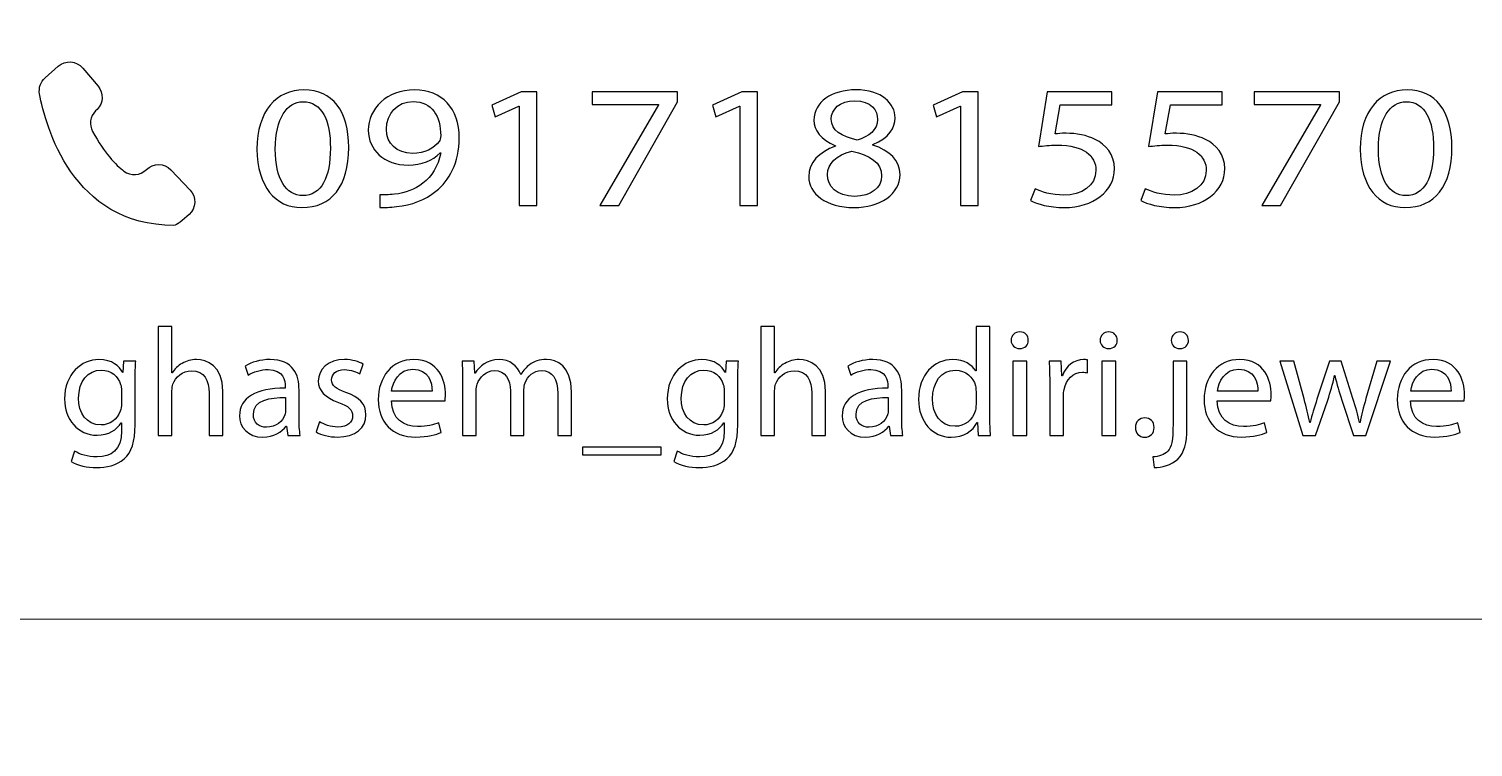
# Model space of a CAD drawing. Header units: millimetres. Extents: x -576 to 618, y 160 to 343.
# Drawn here: x 225.48 to 253.6, y 300.81 to 314.8 of the extents above; entities that cross this region are included whole.
import ezdxf

# ---------------------------------------------------------------- set-up
doc = ezdxf.new("R2010")
doc.units = ezdxf.units.MM
doc.header["$MEASUREMENT"] = 0
doc.layers.add('Layer 1', color=7, linetype='Continuous')

msp = doc.modelspace()

# ---------------------------------------------------------------- linework, layer by layer
at = {"layer": 'Layer 1', "color": 250, "lineweight": 18}
for points in [[(222.5217, 343.1001), (222.5217, 343.1001), (256.3517, 343.1001), (256.3517, 343.1001), (257.9957, 343.1001), (259.3367, 341.7591), (259.3367, 340.1151), (259.3367, 340.1151), (259.3367, 306.2851), (259.3367, 306.2851), (259.3367, 304.6411), (257.9957, 303.3001), (256.3517, 303.3001), (256.3517, 303.3001), (222.5217, 303.3001), (222.5217, 303.3001), (220.8777, 303.3001), (219.5367, 304.6411), (219.5367, 306.2851), (219.5367, 306.2851), (219.5367, 340.1151), (219.5367, 340.1151), (219.5367, 341.7591), (220.8777, 343.1001), (222.5217, 343.1001)], [(222.5217, 303.3001), (222.5217, 303.3001), (256.3517, 303.3001), (256.3517, 303.3001), (257.9957, 303.3001), (259.3367, 301.9591), (259.3367, 300.3151), (259.3367, 300.3151), (259.3367, 266.4851), (259.3367, 266.4851), (259.3367, 264.8411), (257.9957, 263.5001), (256.3517, 263.5001), (256.3517, 263.5001), (222.5217, 263.5001), (222.5217, 263.5001), (220.8777, 263.5001), (219.5367, 264.8411), (219.5367, 266.4851), (219.5367, 266.4851), (219.5367, 300.3151), (219.5367, 300.3151), (219.5367, 301.9591), (220.8777, 303.3001), (222.5217, 303.3001)]]:
    msp.add_open_spline(points, degree=3, knots=[0, 0, 0, 0, 0.125, 0.125, 0.125, 0.25, 0.25, 0.25, 0.375, 0.375, 0.375, 0.5, 0.5, 0.5, 0.625, 0.625, 0.625, 0.75, 0.75, 0.75, 0.875, 0.875, 0.875, 1, 1, 1, 1], dxfattribs=at)
at = {"layer": 'Layer 1', "color": 230}
for points, knots in [([(226.7781, 313.2016), (226.7781, 313.2016), (226.8074, 313.2304), (226.8074, 313.2304), (226.9313, 313.3527), (226.9407, 313.5498), (226.828, 313.6828), (226.828, 313.6828), (226.5285, 314.0381), (226.5285, 314.0381), (226.4077, 314.1811), (226.1934, 314.1967), (226.0533, 314.0734), (226.0533, 314.0734), (225.7956, 313.8463), (225.7956, 313.8463), (225.707, 313.7683), (225.6667, 313.65), (225.6886, 313.5337), (225.805, 312.909), (226.326, 310.972), (228.3057, 310.972), (228.3503, 310.972), (228.4779, 311.0753), (228.5984, 311.1824), (228.7394, 311.3084), (228.7488, 311.5253), (228.6187, 311.6619), (228.6187, 311.6619), (228.2455, 312.0541), (228.2455, 312.0541), (228.1166, 312.1898), (227.901, 312.1927), (227.7684, 312.06), (227.6502, 311.9417), (227.4639, 311.9284), (227.331, 312.0295), (227.1709, 312.1511), (226.9534, 312.3779), (226.721, 312.7998), (226.6486, 312.9312), (226.6714, 313.0966), (226.7781, 313.2016)], [0, 0, 0, 0, 0.0714286, 0.0714286, 0.0714286, 0.1428571, 0.1428571, 0.1428571, 0.2142857, 0.2142857, 0.2142857, 0.2857143, 0.2857143, 0.2857143, 0.3571429, 0.3571429, 0.3571429, 0.4285714, 0.4285714, 0.4285714, 0.5, 0.5, 0.5, 0.5714286, 0.5714286, 0.5714286, 0.6428571, 0.6428571, 0.6428571, 0.7142857, 0.7142857, 0.7142857, 0.7857143, 0.7857143, 0.7857143, 0.8571429, 0.8571429, 0.8571429, 0.9285714, 0.9285714, 0.9285714, 1, 1, 1, 1]), ([(231.7079, 312.4904), (231.7079, 311.7363), (231.3759, 311.3197), (230.7924, 311.3197), (230.278, 311.3197), (229.9295, 311.7259), (229.9213, 312.4601), (229.9213, 313.2039), (230.3023, 313.6136), (230.8371, 313.6136), (231.3922, 313.6136), (231.7079, 313.1971), (231.7079, 312.4904)], [0, 0, 0, 0, 0.25, 0.25, 0.25, 0.5, 0.5, 0.5, 0.75, 0.75, 0.75, 1, 1, 1, 1]), ([(232.3126, 311.569), (232.3897, 311.5621), (232.4789, 311.569), (232.6003, 311.579), (232.8068, 311.6034), (233.0015, 311.6748), (233.1513, 311.7943), (233.3258, 311.9275), (233.4512, 312.1219), (233.4998, 312.3846), (233.4998, 312.3846), (233.4877, 312.3846), (233.4877, 312.3846), (233.3419, 312.2345), (233.1314, 312.1459), (232.8677, 312.1459), (232.3937, 312.1459), (232.0898, 312.4464), (232.0898, 312.8251), (232.0898, 313.2448), (232.4505, 313.6136), (232.9894, 313.6136), (233.5282, 313.6136), (233.8605, 313.2448), (233.8605, 312.6785), (233.8605, 312.1902), (233.6658, 311.8489), (233.4066, 311.6373), (233.2041, 311.4701), (232.9245, 311.3677), (232.6408, 311.3403), (232.5114, 311.3232), (232.3978, 311.3197), (232.3126, 311.3232), (232.3126, 311.3232), (232.3126, 311.569), (232.3126, 311.569)], [0, 0, 0, 0, 0.0833333, 0.0833333, 0.0833333, 0.1666667, 0.1666667, 0.1666667, 0.25, 0.25, 0.25, 0.3333333, 0.3333333, 0.3333333, 0.4166667, 0.4166667, 0.4166667, 0.5, 0.5, 0.5, 0.5833333, 0.5833333, 0.5833333, 0.6666667, 0.6666667, 0.6666667, 0.75, 0.75, 0.75, 0.8333333, 0.8333333, 0.8333333, 0.9166667, 0.9166667, 0.9166667, 1, 1, 1, 1]), ([(240.6668, 311.9206), (240.6668, 312.2004), (240.8652, 312.3986), (241.1891, 312.5147), (241.1891, 312.5147), (241.1854, 312.5246), (241.1854, 312.5246), (240.8936, 312.6407), (240.7679, 312.8319), (240.7679, 313.0232), (240.7679, 313.3749), (241.1205, 313.6135), (241.5822, 313.6135), (242.0927, 313.6135), (242.3479, 313.3439), (242.3479, 313.0676), (242.3479, 312.88), (242.2387, 312.6785), (241.9145, 312.5486), (241.9145, 312.5486), (241.9145, 312.5384), (241.9145, 312.5384), (242.2425, 312.4292), (242.4453, 312.2345), (242.4453, 311.9649), (242.4453, 311.5792), (242.0525, 311.32), (241.5501, 311.32), (240.9988, 311.32), (240.6668, 311.5961), (240.6668, 311.9206)], [0, 0, 0, 0, 0.1, 0.1, 0.1, 0.2, 0.2, 0.2, 0.3, 0.3, 0.3, 0.4, 0.4, 0.4, 0.5, 0.5, 0.5, 0.6, 0.6, 0.6, 0.7, 0.7, 0.7, 0.8, 0.8, 0.8, 0.9, 0.9, 0.9, 1, 1, 1, 1]), ([(253.1907, 312.4904), (253.1907, 311.7363), (252.8584, 311.3197), (252.275, 311.3197), (251.7605, 311.3197), (251.4119, 311.7259), (251.4039, 312.4601), (251.4039, 313.2039), (251.7848, 313.6136), (252.3196, 313.6136), (252.8744, 313.6136), (253.1907, 313.1971), (253.1907, 312.4904)], [0, 0, 0, 0, 0.25, 0.25, 0.25, 0.5, 0.5, 0.5, 0.75, 0.75, 0.75, 1, 1, 1, 1]), ([(230.278, 312.4564), (230.278, 311.8795), (230.4885, 311.5521), (230.8128, 311.5521), (231.1772, 311.5521), (231.3516, 311.9103), (231.3516, 312.4769), (231.3516, 313.023), (231.1856, 313.3814), (230.8168, 313.3814), (230.5048, 313.3814), (230.278, 313.0607), (230.278, 312.4564)], [0, 0, 0, 0, 0.25, 0.25, 0.25, 0.5, 0.5, 0.5, 0.75, 0.75, 0.75, 1, 1, 1, 1]), ([(232.4425, 312.8457), (232.4425, 312.569), (232.6408, 312.3746), (232.9488, 312.3746), (233.1879, 312.3746), (233.3744, 312.4736), (233.4674, 312.6064), (233.4877, 312.6339), (233.4998, 312.6682), (233.4998, 312.716), (233.4998, 313.0947), (233.3339, 313.3852), (232.961, 313.3852), (232.6571, 313.3852), (232.4425, 313.1596), (232.4425, 312.8457)], [0, 0, 0, 0, 0.2, 0.2, 0.2, 0.4, 0.4, 0.4, 0.6, 0.6, 0.6, 0.8, 0.8, 0.8, 1, 1, 1, 1]), ([(235.0281, 313.2961), (235.0281, 313.2961), (235.02, 313.2961), (235.02, 313.2961), (235.02, 313.2961), (234.5623, 313.088), (234.5623, 313.088), (234.5623, 313.088), (234.4933, 313.3167), (234.4933, 313.3167), (234.4933, 313.3167), (235.0686, 313.576), (235.0686, 313.576), (235.0686, 313.576), (235.3725, 313.576), (235.3725, 313.576), (235.3725, 313.576), (235.3725, 311.3573), (235.3725, 311.3573), (235.3725, 311.3573), (235.0281, 311.3573), (235.0281, 311.3573), (235.0281, 311.3573), (235.0281, 313.2961), (235.0281, 313.2961)], [0, 0, 0, 0, 0.125, 0.125, 0.125, 0.25, 0.25, 0.25, 0.375, 0.375, 0.375, 0.5, 0.5, 0.5, 0.625, 0.625, 0.625, 0.75, 0.75, 0.75, 0.875, 0.875, 0.875, 1, 1, 1, 1]), ([(238.1124, 313.5761), (238.1124, 313.5761), (238.1124, 313.378), (238.1124, 313.378), (238.1124, 313.378), (236.9657, 311.3574), (236.9657, 311.3574), (236.9657, 311.3574), (236.5972, 311.3574), (236.5972, 311.3574), (236.5972, 311.3574), (237.7397, 313.3203), (237.7397, 313.3203), (237.7397, 313.3203), (237.7397, 313.3269), (237.7397, 313.3269), (237.7397, 313.3269), (236.4512, 313.3269), (236.4512, 313.3269), (236.4512, 313.3269), (236.4512, 313.5761), (236.4512, 313.5761), (236.4512, 313.5761), (238.1124, 313.5761), (238.1124, 313.5761)], [0, 0, 0, 0, 0.125, 0.125, 0.125, 0.25, 0.25, 0.25, 0.375, 0.375, 0.375, 0.5, 0.5, 0.5, 0.625, 0.625, 0.625, 0.75, 0.75, 0.75, 0.875, 0.875, 0.875, 1, 1, 1, 1]), ([(239.3246, 313.2961), (239.3246, 313.2961), (239.3164, 313.2961), (239.3164, 313.2961), (239.3164, 313.2961), (238.8587, 313.088), (238.8587, 313.088), (238.8587, 313.088), (238.7899, 313.3167), (238.7899, 313.3167), (238.7899, 313.3167), (239.3652, 313.576), (239.3652, 313.576), (239.3652, 313.576), (239.6691, 313.576), (239.6691, 313.576), (239.6691, 313.576), (239.6691, 311.3573), (239.6691, 311.3573), (239.6691, 311.3573), (239.3246, 311.3573), (239.3246, 311.3573), (239.3246, 311.3573), (239.3246, 313.2961), (239.3246, 313.2961)], [0, 0, 0, 0, 0.125, 0.125, 0.125, 0.25, 0.25, 0.25, 0.375, 0.375, 0.375, 0.5, 0.5, 0.5, 0.625, 0.625, 0.625, 0.75, 0.75, 0.75, 0.875, 0.875, 0.875, 1, 1, 1, 1]), ([(241.1043, 313.0435), (241.1043, 312.8217), (241.303, 312.7022), (241.6065, 312.6342), (241.8334, 312.6991), (242.0078, 312.8354), (242.0078, 313.0369), (242.0078, 313.2145), (241.882, 313.3986), (241.5622, 313.3986), (241.2665, 313.3986), (241.1043, 313.2348), (241.1043, 313.0435)], [0, 0, 0, 0, 0.25, 0.25, 0.25, 0.5, 0.5, 0.5, 0.75, 0.75, 0.75, 1, 1, 1, 1]), ([(243.6212, 313.2961), (243.6212, 313.2961), (243.6132, 313.2961), (243.6132, 313.2961), (243.6132, 313.2961), (243.1554, 313.088), (243.1554, 313.088), (243.1554, 313.088), (243.0865, 313.3167), (243.0865, 313.3167), (243.0865, 313.3167), (243.6618, 313.576), (243.6618, 313.576), (243.6618, 313.576), (243.9657, 313.576), (243.9657, 313.576), (243.9657, 313.576), (243.9657, 311.3573), (243.9657, 311.3573), (243.9657, 311.3573), (243.6212, 311.3573), (243.6212, 311.3573), (243.6212, 311.3573), (243.6212, 313.2961), (243.6212, 313.2961)], [0, 0, 0, 0, 0.125, 0.125, 0.125, 0.25, 0.25, 0.25, 0.375, 0.375, 0.375, 0.5, 0.5, 0.5, 0.625, 0.625, 0.625, 0.75, 0.75, 0.75, 0.875, 0.875, 0.875, 1, 1, 1, 1]), ([(246.5678, 313.3235), (246.5678, 313.3235), (245.5628, 313.3235), (245.5628, 313.3235), (245.5628, 313.3235), (245.4617, 312.7535), (245.4617, 312.7535), (245.5223, 312.76), (245.5791, 312.7672), (245.6764, 312.7672), (245.8789, 312.7672), (246.0814, 312.7298), (246.2437, 312.6477), (246.4502, 312.5488), (246.6203, 312.3575), (246.6203, 312.0777), (246.6203, 311.6439), (246.211, 311.3198), (245.64, 311.3198), (245.3523, 311.3198), (245.1092, 311.3882), (244.9834, 311.4564), (244.9834, 311.4564), (245.0727, 311.6848), (245.0727, 311.6848), (245.1822, 311.6302), (245.3969, 311.562), (245.6359, 311.562), (245.9722, 311.562), (246.2599, 311.7463), (246.2599, 312.0434), (246.2559, 312.3301), (246.0287, 312.5351), (245.502, 312.5351), (245.3523, 312.5351), (245.235, 312.5213), (245.1376, 312.5111), (245.1376, 312.5111), (245.3077, 313.5763), (245.3077, 313.5763), (245.3077, 313.5763), (246.5678, 313.5763), (246.5678, 313.5763), (246.5678, 313.5763), (246.5678, 313.3235), (246.5678, 313.3235)], [0, 0, 0, 0, 0.0666667, 0.0666667, 0.0666667, 0.1333333, 0.1333333, 0.1333333, 0.2, 0.2, 0.2, 0.2666667, 0.2666667, 0.2666667, 0.3333333, 0.3333333, 0.3333333, 0.4, 0.4, 0.4, 0.4666667, 0.4666667, 0.4666667, 0.5333333, 0.5333333, 0.5333333, 0.6, 0.6, 0.6, 0.6666667, 0.6666667, 0.6666667, 0.7333333, 0.7333333, 0.7333333, 0.8, 0.8, 0.8, 0.8666667, 0.8666667, 0.8666667, 0.9333333, 0.9333333, 0.9333333, 1, 1, 1, 1]), ([(248.7159, 313.3235), (248.7159, 313.3235), (247.7109, 313.3235), (247.7109, 313.3235), (247.7109, 313.3235), (247.6098, 312.7535), (247.6098, 312.7535), (247.6703, 312.76), (247.7271, 312.7672), (247.8245, 312.7672), (248.0269, 312.7672), (248.2294, 312.7298), (248.3916, 312.6477), (248.5983, 312.5488), (248.7682, 312.3575), (248.7682, 312.0777), (248.7682, 311.6439), (248.3589, 311.3198), (247.7879, 311.3198), (247.5002, 311.3198), (247.2572, 311.3882), (247.1315, 311.4564), (247.1315, 311.4564), (247.2207, 311.6848), (247.2207, 311.6848), (247.3302, 311.6302), (247.5449, 311.562), (247.7839, 311.562), (248.1202, 311.562), (248.4079, 311.7463), (248.4079, 312.0434), (248.4039, 312.3301), (248.1767, 312.5351), (247.65, 312.5351), (247.5002, 312.5351), (247.3829, 312.5213), (247.2856, 312.5111), (247.2856, 312.5111), (247.4556, 313.5763), (247.4556, 313.5763), (247.4556, 313.5763), (248.7159, 313.5763), (248.7159, 313.5763), (248.7159, 313.5763), (248.7159, 313.3235), (248.7159, 313.3235)], [0, 0, 0, 0, 0.0666667, 0.0666667, 0.0666667, 0.1333333, 0.1333333, 0.1333333, 0.2, 0.2, 0.2, 0.2666667, 0.2666667, 0.2666667, 0.3333333, 0.3333333, 0.3333333, 0.4, 0.4, 0.4, 0.4666667, 0.4666667, 0.4666667, 0.5333333, 0.5333333, 0.5333333, 0.6, 0.6, 0.6, 0.6666667, 0.6666667, 0.6666667, 0.7333333, 0.7333333, 0.7333333, 0.8, 0.8, 0.8, 0.8666667, 0.8666667, 0.8666667, 0.9333333, 0.9333333, 0.9333333, 1, 1, 1, 1]), ([(251.0019, 313.5761), (251.0019, 313.5761), (251.0019, 313.378), (251.0019, 313.378), (251.0019, 313.378), (249.8552, 311.3574), (249.8552, 311.3574), (249.8552, 311.3574), (249.4868, 311.3574), (249.4868, 311.3574), (249.4868, 311.3574), (250.629, 313.3203), (250.629, 313.3203), (250.629, 313.3203), (250.629, 313.3269), (250.629, 313.3269), (250.629, 313.3269), (249.3407, 313.3269), (249.3407, 313.3269), (249.3407, 313.3269), (249.3407, 313.5761), (249.3407, 313.5761), (249.3407, 313.5761), (251.0019, 313.5761), (251.0019, 313.5761)], [0, 0, 0, 0, 0.125, 0.125, 0.125, 0.25, 0.25, 0.25, 0.375, 0.375, 0.375, 0.5, 0.5, 0.5, 0.625, 0.625, 0.625, 0.75, 0.75, 0.75, 0.875, 0.875, 0.875, 1, 1, 1, 1]), ([(251.7605, 312.4564), (251.7605, 311.8795), (251.9711, 311.5521), (252.2952, 311.5521), (252.66, 311.5521), (252.8338, 311.9103), (252.8338, 312.4769), (252.8338, 313.023), (252.6678, 313.3814), (252.2993, 313.3814), (251.9874, 313.3814), (251.7605, 313.0607), (251.7605, 312.4564)], [0, 0, 0, 0, 0.25, 0.25, 0.25, 0.5, 0.5, 0.5, 0.75, 0.75, 0.75, 1, 1, 1, 1]), ([(242.0848, 311.934), (242.0848, 312.2039), (241.8621, 312.3336), (241.5052, 312.4189), (241.1975, 312.344), (241.0316, 312.1733), (241.0316, 311.9615), (241.0194, 311.7365), (241.2219, 311.5383), (241.5579, 311.5383), (241.878, 311.5383), (242.0848, 311.7056), (242.0848, 311.934)], [0, 0, 0, 0, 0.25, 0.25, 0.25, 0.5, 0.5, 0.5, 0.75, 0.75, 0.75, 1, 1, 1, 1]), ([(227.9963, 309.0023), (227.9963, 309.0023), (228.2662, 309.0023), (228.2662, 309.0023), (228.2662, 309.0023), (228.2662, 308.099), (228.2662, 308.099), (228.2662, 308.099), (228.2721, 308.099), (228.2721, 308.099), (228.3152, 308.1742), (228.3826, 308.2401), (228.4653, 308.2847), (228.5451, 308.3296), (228.64, 308.3592), (228.7414, 308.3592), (228.9407, 308.3592), (229.2597, 308.2401), (229.2597, 307.7405), (229.2597, 307.7405), (229.2597, 306.8794), (229.2597, 306.8794), (229.2597, 306.8794), (228.9897, 306.8794), (228.9897, 306.8794), (228.9897, 306.8794), (228.9897, 307.7106), (228.9897, 307.7106), (228.9897, 307.9436), (228.9008, 308.1411), (228.6462, 308.1411), (228.4715, 308.1411), (228.3336, 308.0214), (228.2846, 307.8778), (228.2694, 307.8423), (228.2662, 307.8032), (228.2662, 307.7524), (228.2662, 307.7524), (228.2662, 306.8794), (228.2662, 306.8794), (228.2662, 306.8794), (227.9963, 306.8794), (227.9963, 306.8794), (227.9963, 306.8794), (227.9963, 309.0023), (227.9963, 309.0023)], [0, 0, 0, 0, 0.0666667, 0.0666667, 0.0666667, 0.1333333, 0.1333333, 0.1333333, 0.2, 0.2, 0.2, 0.2666667, 0.2666667, 0.2666667, 0.3333333, 0.3333333, 0.3333333, 0.4, 0.4, 0.4, 0.4666667, 0.4666667, 0.4666667, 0.5333333, 0.5333333, 0.5333333, 0.6, 0.6, 0.6, 0.6666667, 0.6666667, 0.6666667, 0.7333333, 0.7333333, 0.7333333, 0.8, 0.8, 0.8, 0.8666667, 0.8666667, 0.8666667, 0.9333333, 0.9333333, 0.9333333, 1, 1, 1, 1]), ([(239.7321, 309.0023), (239.7321, 309.0023), (240.002, 309.0023), (240.002, 309.0023), (240.002, 309.0023), (240.002, 308.099), (240.002, 308.099), (240.002, 308.099), (240.0082, 308.099), (240.0082, 308.099), (240.051, 308.1742), (240.1184, 308.2401), (240.2014, 308.2847), (240.2809, 308.3296), (240.3758, 308.3592), (240.4772, 308.3592), (240.6762, 308.3592), (240.9954, 308.2401), (240.9954, 307.7405), (240.9954, 307.7405), (240.9954, 306.8794), (240.9954, 306.8794), (240.9954, 306.8794), (240.7256, 306.8794), (240.7256, 306.8794), (240.7256, 306.8794), (240.7256, 307.7106), (240.7256, 307.7106), (240.7256, 307.9436), (240.6366, 308.1411), (240.382, 308.1411), (240.2073, 308.1411), (240.0694, 308.0214), (240.0204, 307.8778), (240.0051, 307.8423), (240.002, 307.8032), (240.002, 307.7524), (240.002, 307.7524), (240.002, 306.8794), (240.002, 306.8794), (240.002, 306.8794), (239.7321, 306.8794), (239.7321, 306.8794), (239.7321, 306.8794), (239.7321, 309.0023), (239.7321, 309.0023)], [0, 0, 0, 0, 0.0666667, 0.0666667, 0.0666667, 0.1333333, 0.1333333, 0.1333333, 0.2, 0.2, 0.2, 0.2666667, 0.2666667, 0.2666667, 0.3333333, 0.3333333, 0.3333333, 0.4, 0.4, 0.4, 0.4666667, 0.4666667, 0.4666667, 0.5333333, 0.5333333, 0.5333333, 0.6, 0.6, 0.6, 0.6666667, 0.6666667, 0.6666667, 0.7333333, 0.7333333, 0.7333333, 0.8, 0.8, 0.8, 0.8666667, 0.8666667, 0.8666667, 0.9333333, 0.9333333, 0.9333333, 1, 1, 1, 1]), ([(244.1938, 309.0024), (244.1938, 309.0024), (244.1938, 307.2532), (244.1938, 307.2532), (244.1938, 307.1247), (244.1969, 306.9781), (244.206, 306.8794), (244.206, 306.8794), (243.9638, 306.8794), (243.9638, 306.8794), (243.9638, 306.8794), (243.9516, 307.1306), (243.9516, 307.1306), (243.9516, 307.1306), (243.9454, 307.1306), (243.9454, 307.1306), (243.8627, 306.969), (243.6818, 306.8467), (243.4393, 306.8467), (243.0808, 306.8467), (242.8047, 307.1425), (242.8047, 307.5821), (242.8016, 308.0635), (243.1086, 308.3593), (243.4702, 308.3593), (243.6971, 308.3593), (243.8505, 308.2548), (243.9176, 308.1381), (243.9176, 308.1381), (243.9238, 308.1381), (243.9238, 308.1381), (243.9238, 308.1381), (243.9238, 309.0024), (243.9238, 309.0024), (243.9238, 309.0024), (244.1938, 309.0024), (244.1938, 309.0024)], [0, 0, 0, 0, 0.0833333, 0.0833333, 0.0833333, 0.1666667, 0.1666667, 0.1666667, 0.25, 0.25, 0.25, 0.3333333, 0.3333333, 0.3333333, 0.4166667, 0.4166667, 0.4166667, 0.5, 0.5, 0.5, 0.5833333, 0.5833333, 0.5833333, 0.6666667, 0.6666667, 0.6666667, 0.75, 0.75, 0.75, 0.8333333, 0.8333333, 0.8333333, 0.9166667, 0.9166667, 0.9166667, 1, 1, 1, 1]), ([(244.9423, 308.7332), (244.9451, 308.6434), (244.8777, 308.5717), (244.7704, 308.5717), (244.6753, 308.5717), (244.6079, 308.6434), (244.6079, 308.7332), (244.6079, 308.8259), (244.6784, 308.8974), (244.7764, 308.8974), (244.8777, 308.8974), (244.9423, 308.8259), (244.9423, 308.7332)], [0, 0, 0, 0, 0.25, 0.25, 0.25, 0.5, 0.5, 0.5, 0.75, 0.75, 0.75, 1, 1, 1, 1]), ([(246.6749, 308.7332), (246.678, 308.6434), (246.6103, 308.5717), (246.503, 308.5717), (246.4082, 308.5717), (246.3408, 308.6434), (246.3408, 308.7332), (246.3408, 308.8259), (246.4113, 308.8974), (246.5092, 308.8974), (246.6103, 308.8974), (246.6749, 308.8259), (246.6749, 308.7332)], [0, 0, 0, 0, 0.25, 0.25, 0.25, 0.5, 0.5, 0.5, 0.75, 0.75, 0.75, 1, 1, 1, 1]), ([(248.0607, 308.7332), (248.0639, 308.6465), (247.9996, 308.5717), (247.8923, 308.5717), (247.7912, 308.5717), (247.727, 308.6465), (247.727, 308.7332), (247.727, 308.8259), (247.7972, 308.8974), (247.8983, 308.8974), (247.9965, 308.8974), (248.0607, 308.8259), (248.0607, 308.7332)], [0, 0, 0, 0, 0.25, 0.25, 0.25, 0.5, 0.5, 0.5, 0.75, 0.75, 0.75, 1, 1, 1, 1]), ([(227.5606, 308.3265), (227.5546, 308.2219), (227.5484, 308.1052), (227.5484, 307.9289), (227.5484, 307.9289), (227.5484, 307.0887), (227.5484, 307.0887), (227.5484, 306.757), (227.481, 306.5533), (227.3369, 306.4278), (227.1927, 306.2965), (226.9843, 306.2544), (226.7971, 306.2544), (226.6192, 306.2544), (226.4232, 306.2965), (226.3035, 306.3742), (226.3035, 306.3742), (226.3712, 306.5745), (226.3712, 306.5745), (226.4692, 306.5146), (226.6223, 306.4609), (226.8065, 306.4609), (227.0822, 306.4609), (227.2848, 306.6013), (227.2848, 306.9664), (227.2848, 306.9664), (227.2848, 307.1274), (227.2848, 307.1274), (227.2848, 307.1274), (227.2785, 307.1274), (227.2785, 307.1274), (227.1958, 306.9932), (227.0364, 306.8855), (226.8065, 306.8855), (226.4383, 306.8855), (226.1749, 307.1904), (226.1749, 307.5911), (226.1749, 308.0815), (226.5028, 308.3595), (226.8433, 308.3595), (227.1006, 308.3595), (227.2417, 308.2279), (227.3063, 308.1084), (227.3063, 308.1084), (227.3122, 308.1084), (227.3122, 308.1084), (227.3122, 308.1084), (227.3247, 308.3265), (227.3247, 308.3265), (227.3247, 308.3265), (227.5606, 308.3265), (227.5606, 308.3265)], [0, 0, 0, 0, 0.0588235, 0.0588235, 0.0588235, 0.1176471, 0.1176471, 0.1176471, 0.1764706, 0.1764706, 0.1764706, 0.2352941, 0.2352941, 0.2352941, 0.2941176, 0.2941176, 0.2941176, 0.3529412, 0.3529412, 0.3529412, 0.4117647, 0.4117647, 0.4117647, 0.4705882, 0.4705882, 0.4705882, 0.5294118, 0.5294118, 0.5294118, 0.5882353, 0.5882353, 0.5882353, 0.6470588, 0.6470588, 0.6470588, 0.7058824, 0.7058824, 0.7058824, 0.7647059, 0.7647059, 0.7647059, 0.8235294, 0.8235294, 0.8235294, 0.8823529, 0.8823529, 0.8823529, 0.9411765, 0.9411765, 0.9411765, 1, 1, 1, 1]), ([(230.52, 306.8794), (230.52, 306.8794), (230.4985, 307.062), (230.4985, 307.062), (230.4985, 307.062), (230.4891, 307.062), (230.4891, 307.062), (230.4064, 306.9484), (230.247, 306.8465), (230.0355, 306.8465), (229.735, 306.8465), (229.5818, 307.0526), (229.5818, 307.2621), (229.5818, 307.6118), (229.9007, 307.8033), (230.4738, 307.8002), (230.4738, 307.8002), (230.4738, 307.8302), (230.4738, 307.8302), (230.4738, 307.9497), (230.4401, 308.165), (230.1366, 308.165), (229.9986, 308.165), (229.8548, 308.1232), (229.7503, 308.0573), (229.7503, 308.0573), (229.6891, 308.2308), (229.6891, 308.2308), (229.8117, 308.3085), (229.9896, 308.3594), (230.1765, 308.3594), (230.6301, 308.3594), (230.7406, 308.0573), (230.7406, 307.7675), (230.7406, 307.7675), (230.7406, 307.2261), (230.7406, 307.2261), (230.7406, 307.1007), (230.7469, 306.9781), (230.7653, 306.8794), (230.7653, 306.8794), (230.52, 306.8794), (230.52, 306.8794)], [0, 0, 0, 0, 0.0714286, 0.0714286, 0.0714286, 0.1428571, 0.1428571, 0.1428571, 0.2142857, 0.2142857, 0.2142857, 0.2857143, 0.2857143, 0.2857143, 0.3571429, 0.3571429, 0.3571429, 0.4285714, 0.4285714, 0.4285714, 0.5, 0.5, 0.5, 0.5714286, 0.5714286, 0.5714286, 0.6428571, 0.6428571, 0.6428571, 0.7142857, 0.7142857, 0.7142857, 0.7857143, 0.7857143, 0.7857143, 0.8571429, 0.8571429, 0.8571429, 0.9285714, 0.9285714, 0.9285714, 1, 1, 1, 1]), ([(231.1395, 307.1485), (231.2191, 307.0976), (231.3605, 307.044), (231.4953, 307.044), (231.6915, 307.044), (231.7832, 307.1397), (231.7832, 307.259), (231.7832, 307.3847), (231.7068, 307.4536), (231.5075, 307.5251), (231.2406, 307.618), (231.115, 307.7616), (231.115, 307.9351), (231.115, 308.1682), (231.308, 308.3594), (231.627, 308.3594), (231.7773, 308.3594), (231.909, 308.3176), (231.9917, 308.2699), (231.9917, 308.2699), (231.9246, 308.0783), (231.9246, 308.0783), (231.8662, 308.1145), (231.7589, 308.1622), (231.6207, 308.1622), (231.4616, 308.1622), (231.3727, 308.0724), (231.3727, 307.9647), (231.3727, 307.8449), (231.4616, 307.7916), (231.6547, 307.7195), (231.9121, 307.6237), (232.0438, 307.4983), (232.0438, 307.2833), (232.0438, 307.029), (231.8416, 306.8496), (231.489, 306.8496), (231.3264, 306.8496), (231.1764, 306.8883), (231.0722, 306.9482), (231.0722, 306.9482), (231.1395, 307.1485), (231.1395, 307.1485)], [0, 0, 0, 0, 0.0714286, 0.0714286, 0.0714286, 0.1428571, 0.1428571, 0.1428571, 0.2142857, 0.2142857, 0.2142857, 0.2857143, 0.2857143, 0.2857143, 0.3571429, 0.3571429, 0.3571429, 0.4285714, 0.4285714, 0.4285714, 0.5, 0.5, 0.5, 0.5714286, 0.5714286, 0.5714286, 0.6428571, 0.6428571, 0.6428571, 0.7142857, 0.7142857, 0.7142857, 0.7857143, 0.7857143, 0.7857143, 0.8571429, 0.8571429, 0.8571429, 0.9285714, 0.9285714, 0.9285714, 1, 1, 1, 1]), ([(232.541, 307.5552), (232.5469, 307.1994), (232.7799, 307.0528), (233.0499, 307.0528), (233.2429, 307.0528), (233.3597, 307.0859), (233.4608, 307.1274), (233.4608, 307.1274), (233.5069, 306.9392), (233.5069, 306.9392), (233.4118, 306.8974), (233.2492, 306.8496), (233.0133, 306.8496), (232.5563, 306.8496), (232.2836, 307.1423), (232.2836, 307.5791), (232.2836, 308.0157), (232.5469, 308.3595), (232.9793, 308.3595), (233.4639, 308.3595), (233.5925, 307.9439), (233.5925, 307.6777), (233.5925, 307.6238), (233.5865, 307.582), (233.5834, 307.5552), (233.5834, 307.5552), (232.541, 307.5552), (232.541, 307.5552)], [0, 0, 0, 0, 0.1111111, 0.1111111, 0.1111111, 0.2222222, 0.2222222, 0.2222222, 0.3333333, 0.3333333, 0.3333333, 0.4444444, 0.4444444, 0.4444444, 0.5555556, 0.5555556, 0.5555556, 0.6666667, 0.6666667, 0.6666667, 0.7777778, 0.7777778, 0.7777778, 0.8888889, 0.8888889, 0.8888889, 1, 1, 1, 1]), ([(233.927, 307.9349), (233.927, 308.0844), (233.9239, 308.207), (233.9148, 308.3265), (233.9148, 308.3265), (234.1506, 308.3265), (234.1506, 308.3265), (234.1506, 308.3265), (234.1632, 308.0934), (234.1632, 308.0934), (234.1632, 308.0934), (234.1722, 308.0934), (234.1722, 308.0934), (234.2552, 308.2307), (234.3932, 308.3593), (234.6383, 308.3593), (234.8405, 308.3593), (234.994, 308.2401), (235.0583, 308.0694), (235.0583, 308.0694), (235.0645, 308.0694), (235.0645, 308.0694), (235.1104, 308.15), (235.1688, 308.2129), (235.2299, 308.2579), (235.3188, 308.3234), (235.4172, 308.3593), (235.5581, 308.3593), (235.7544, 308.3593), (236.0456, 308.2338), (236.0456, 307.7318), (236.0456, 307.7318), (236.0456, 306.8794), (236.0456, 306.8794), (236.0456, 306.8794), (235.7819, 306.8794), (235.7819, 306.8794), (235.7819, 306.8794), (235.7819, 307.6987), (235.7819, 307.6987), (235.7819, 307.9768), (235.6776, 308.1443), (235.4602, 308.1443), (235.3067, 308.1443), (235.1872, 308.0336), (235.1413, 307.905), (235.1288, 307.8691), (235.1198, 307.8214), (235.1198, 307.7733), (235.1198, 307.7733), (235.1198, 306.8794), (235.1198, 306.8794), (235.1198, 306.8794), (234.8562, 306.8794), (234.8562, 306.8794), (234.8562, 306.8794), (234.8562, 307.7465), (234.8562, 307.7465), (234.8562, 307.9768), (234.7519, 308.1443), (234.5463, 308.1443), (234.3775, 308.1443), (234.2552, 308.0126), (234.2121, 307.881), (234.1969, 307.8423), (234.1906, 307.7973), (234.1906, 307.7524), (234.1906, 307.7524), (234.1906, 306.8794), (234.1906, 306.8794), (234.1906, 306.8794), (233.927, 306.8794), (233.927, 306.8794), (233.927, 306.8794), (233.927, 307.9349), (233.927, 307.9349)], [0, 0, 0, 0, 0.04, 0.04, 0.04, 0.08, 0.08, 0.08, 0.12, 0.12, 0.12, 0.16, 0.16, 0.16, 0.2, 0.2, 0.2, 0.24, 0.24, 0.24, 0.28, 0.28, 0.28, 0.32, 0.32, 0.32, 0.36, 0.36, 0.36, 0.4, 0.4, 0.4, 0.44, 0.44, 0.44, 0.48, 0.48, 0.48, 0.52, 0.52, 0.52, 0.56, 0.56, 0.56, 0.6, 0.6, 0.6, 0.64, 0.64, 0.64, 0.68, 0.68, 0.68, 0.72, 0.72, 0.72, 0.76, 0.76, 0.76, 0.8, 0.8, 0.8, 0.84, 0.84, 0.84, 0.88, 0.88, 0.88, 0.92, 0.92, 0.92, 0.96, 0.96, 0.96, 1, 1, 1, 1]), ([(239.2964, 308.3265), (239.2905, 308.2219), (239.2842, 308.1052), (239.2842, 307.9289), (239.2842, 307.9289), (239.2842, 307.0887), (239.2842, 307.0887), (239.2842, 306.757), (239.2168, 306.5533), (239.0727, 306.4278), (238.9285, 306.2965), (238.7201, 306.2544), (238.5329, 306.2544), (238.355, 306.2544), (238.1591, 306.2965), (238.0393, 306.3742), (238.0393, 306.3742), (238.107, 306.5745), (238.107, 306.5745), (238.2049, 306.5146), (238.3582, 306.4609), (238.5423, 306.4609), (238.818, 306.4609), (239.0206, 306.6013), (239.0206, 306.9664), (239.0206, 306.9664), (239.0206, 307.1274), (239.0206, 307.1274), (239.0206, 307.1274), (239.0143, 307.1274), (239.0143, 307.1274), (238.9317, 306.9932), (238.7722, 306.8855), (238.5423, 306.8855), (238.1741, 306.8855), (237.9108, 307.1904), (237.9108, 307.5911), (237.9108, 308.0815), (238.2386, 308.3595), (238.5791, 308.3595), (238.8365, 308.3595), (238.9775, 308.2279), (239.0421, 308.1084), (239.0421, 308.1084), (239.048, 308.1084), (239.048, 308.1084), (239.048, 308.1084), (239.0605, 308.3265), (239.0605, 308.3265), (239.0605, 308.3265), (239.2964, 308.3265), (239.2964, 308.3265)], [0, 0, 0, 0, 0.0588235, 0.0588235, 0.0588235, 0.1176471, 0.1176471, 0.1176471, 0.1764706, 0.1764706, 0.1764706, 0.2352941, 0.2352941, 0.2352941, 0.2941176, 0.2941176, 0.2941176, 0.3529412, 0.3529412, 0.3529412, 0.4117647, 0.4117647, 0.4117647, 0.4705882, 0.4705882, 0.4705882, 0.5294118, 0.5294118, 0.5294118, 0.5882353, 0.5882353, 0.5882353, 0.6470588, 0.6470588, 0.6470588, 0.7058824, 0.7058824, 0.7058824, 0.7647059, 0.7647059, 0.7647059, 0.8235294, 0.8235294, 0.8235294, 0.8823529, 0.8823529, 0.8823529, 0.9411765, 0.9411765, 0.9411765, 1, 1, 1, 1]), ([(242.2557, 306.8794), (242.2557, 306.8794), (242.2345, 307.062), (242.2345, 307.062), (242.2345, 307.062), (242.2251, 307.062), (242.2251, 307.062), (242.1424, 306.9484), (241.983, 306.8465), (241.7711, 306.8465), (241.4707, 306.8465), (241.3175, 307.0526), (241.3175, 307.2621), (241.3175, 307.6118), (241.6367, 307.8033), (242.2095, 307.8002), (242.2095, 307.8002), (242.2095, 307.8302), (242.2095, 307.8302), (242.2095, 307.9497), (242.1761, 308.165), (241.8725, 308.165), (241.7346, 308.165), (241.5905, 308.1232), (241.4862, 308.0573), (241.4862, 308.0573), (241.4248, 308.2308), (241.4248, 308.2308), (241.5474, 308.3085), (241.7253, 308.3594), (241.9122, 308.3594), (242.3662, 308.3594), (242.4765, 308.0573), (242.4765, 307.7675), (242.4765, 307.7675), (242.4765, 307.2261), (242.4765, 307.2261), (242.4765, 307.1007), (242.4825, 306.9781), (242.5009, 306.8794), (242.5009, 306.8794), (242.2557, 306.8794), (242.2557, 306.8794)], [0, 0, 0, 0, 0.0714286, 0.0714286, 0.0714286, 0.1428571, 0.1428571, 0.1428571, 0.2142857, 0.2142857, 0.2142857, 0.2857143, 0.2857143, 0.2857143, 0.3571429, 0.3571429, 0.3571429, 0.4285714, 0.4285714, 0.4285714, 0.5, 0.5, 0.5, 0.5714286, 0.5714286, 0.5714286, 0.6428571, 0.6428571, 0.6428571, 0.7142857, 0.7142857, 0.7142857, 0.7857143, 0.7857143, 0.7857143, 0.8571429, 0.8571429, 0.8571429, 0.9285714, 0.9285714, 0.9285714, 1, 1, 1, 1]), ([(244.6418, 308.3264), (244.6418, 308.3264), (244.9114, 308.3264), (244.9114, 308.3264), (244.9114, 308.3264), (244.9114, 306.8793), (244.9114, 306.8793), (244.9114, 306.8793), (244.6418, 306.8793), (244.6418, 306.8793), (244.6418, 306.8793), (244.6418, 308.3264), (244.6418, 308.3264)], [0, 0, 0, 0, 0.25, 0.25, 0.25, 0.5, 0.5, 0.5, 0.75, 0.75, 0.75, 1, 1, 1, 1]), ([(245.3593, 307.8752), (245.3593, 308.0456), (245.3558, 308.1922), (245.3468, 308.3264), (245.3468, 308.3264), (245.5831, 308.3264), (245.5831, 308.3264), (245.5831, 308.3264), (245.5921, 308.0425), (245.5921, 308.0425), (245.5921, 308.0425), (245.6046, 308.0425), (245.6046, 308.0425), (245.6719, 308.2368), (245.8342, 308.3595), (246.0155, 308.3595), (246.0461, 308.3595), (246.0676, 308.3563), (246.0922, 308.3504), (246.0922, 308.3504), (246.0922, 308.1024), (246.0922, 308.1024), (246.0645, 308.1083), (246.0367, 308.1114), (246.0002, 308.1114), (245.8098, 308.1114), (245.675, 307.971), (245.6382, 307.7735), (245.6321, 307.7376), (245.6258, 307.6958), (245.6258, 307.6509), (245.6258, 307.6509), (245.6258, 306.8796), (245.6258, 306.8796), (245.6258, 306.8796), (245.3593, 306.8796), (245.3593, 306.8796), (245.3593, 306.8796), (245.3593, 307.8752), (245.3593, 307.8752)], [0, 0, 0, 0, 0.0769231, 0.0769231, 0.0769231, 0.1538462, 0.1538462, 0.1538462, 0.2307692, 0.2307692, 0.2307692, 0.3076923, 0.3076923, 0.3076923, 0.3846154, 0.3846154, 0.3846154, 0.4615385, 0.4615385, 0.4615385, 0.5384615, 0.5384615, 0.5384615, 0.6153846, 0.6153846, 0.6153846, 0.6923077, 0.6923077, 0.6923077, 0.7692308, 0.7692308, 0.7692308, 0.8461538, 0.8461538, 0.8461538, 0.9230769, 0.9230769, 0.9230769, 1, 1, 1, 1]), ([(246.3745, 308.3264), (246.3745, 308.3264), (246.644, 308.3264), (246.644, 308.3264), (246.644, 308.3264), (246.644, 306.8793), (246.644, 306.8793), (246.644, 306.8793), (246.3745, 306.8793), (246.3745, 306.8793), (246.3745, 306.8793), (246.3745, 308.3264), (246.3745, 308.3264)], [0, 0, 0, 0, 0.25, 0.25, 0.25, 0.5, 0.5, 0.5, 0.75, 0.75, 0.75, 1, 1, 1, 1]), ([(247.365, 306.4608), (247.4876, 306.4699), (247.595, 306.5029), (247.6592, 306.5713), (247.7329, 306.6552), (247.7603, 306.7688), (247.7603, 307.1155), (247.7603, 307.1155), (247.7603, 308.3264), (247.7603, 308.3264), (247.7603, 308.3264), (248.0302, 308.3264), (248.0302, 308.3264), (248.0302, 308.3264), (248.0302, 307.0141), (248.0302, 307.0141), (248.0302, 306.7329), (247.9843, 306.5507), (247.8524, 306.4191), (247.7329, 306.3023), (247.5366, 306.2546), (247.3925, 306.2546), (247.3925, 306.2546), (247.365, 306.4608), (247.365, 306.4608)], [0, 0, 0, 0, 0.125, 0.125, 0.125, 0.25, 0.25, 0.25, 0.375, 0.375, 0.375, 0.5, 0.5, 0.5, 0.625, 0.625, 0.625, 0.75, 0.75, 0.75, 0.875, 0.875, 0.875, 1, 1, 1, 1]), ([(248.6221, 307.5552), (248.628, 307.1994), (248.8611, 307.0528), (249.1309, 307.0528), (249.3241, 307.0528), (249.4405, 307.0859), (249.5416, 307.1274), (249.5416, 307.1274), (249.5877, 306.9392), (249.5877, 306.9392), (249.4926, 306.8974), (249.33, 306.8496), (249.0941, 306.8496), (248.6373, 306.8496), (248.3644, 307.1423), (248.3644, 307.5791), (248.3644, 308.0157), (248.628, 308.3595), (249.0604, 308.3595), (249.5447, 308.3595), (249.6735, 307.9439), (249.6735, 307.6777), (249.6735, 307.6238), (249.6673, 307.582), (249.6645, 307.5552), (249.6645, 307.5552), (248.6221, 307.5552), (248.6221, 307.5552)], [0, 0, 0, 0, 0.1111111, 0.1111111, 0.1111111, 0.2222222, 0.2222222, 0.2222222, 0.3333333, 0.3333333, 0.3333333, 0.4444444, 0.4444444, 0.4444444, 0.5555556, 0.5555556, 0.5555556, 0.6666667, 0.6666667, 0.6666667, 0.7777778, 0.7777778, 0.7777778, 0.8888889, 0.8888889, 0.8888889, 1, 1, 1, 1]), ([(250.1157, 308.3265), (250.1157, 308.3265), (250.3119, 307.5911), (250.3119, 307.5911), (250.355, 307.4295), (250.3946, 307.28), (250.422, 307.1305), (250.422, 307.1305), (250.4314, 307.1305), (250.4314, 307.1305), (250.4651, 307.2772), (250.5141, 307.4326), (250.5634, 307.5882), (250.5634, 307.5882), (250.8055, 308.3265), (250.8055, 308.3265), (250.8055, 308.3265), (251.0324, 308.3265), (251.0324, 308.3265), (251.0324, 308.3265), (251.2623, 307.6033), (251.2623, 307.6033), (251.3175, 307.4295), (251.3602, 307.2772), (251.3943, 307.1305), (251.3943, 307.1305), (251.4033, 307.1305), (251.4033, 307.1305), (251.428, 307.2772), (251.4676, 307.4295), (251.5166, 307.6001), (251.5166, 307.6001), (251.7284, 308.3265), (251.7284, 308.3265), (251.7284, 308.3265), (251.9949, 308.3265), (251.9949, 308.3265), (251.9949, 308.3265), (251.5166, 306.8794), (251.5166, 306.8794), (251.5166, 306.8794), (251.2714, 306.8794), (251.2714, 306.8794), (251.2714, 306.8794), (251.0449, 307.5702), (251.0449, 307.5702), (250.9928, 307.7318), (250.9497, 307.8753), (250.9129, 308.0457), (250.9129, 308.0457), (250.9066, 308.0457), (250.9066, 308.0457), (250.8698, 307.8721), (250.8239, 307.7224), (250.7718, 307.567), (250.7718, 307.567), (250.5325, 306.8794), (250.5325, 306.8794), (250.5325, 306.8794), (250.2872, 306.8794), (250.2872, 306.8794), (250.2872, 306.8794), (249.8395, 308.3265), (249.8395, 308.3265), (249.8395, 308.3265), (250.1157, 308.3265), (250.1157, 308.3265)], [0, 0, 0, 0, 0.0454545, 0.0454545, 0.0454545, 0.0909091, 0.0909091, 0.0909091, 0.1363636, 0.1363636, 0.1363636, 0.1818182, 0.1818182, 0.1818182, 0.2272727, 0.2272727, 0.2272727, 0.2727273, 0.2727273, 0.2727273, 0.3181818, 0.3181818, 0.3181818, 0.3636364, 0.3636364, 0.3636364, 0.4090909, 0.4090909, 0.4090909, 0.4545455, 0.4545455, 0.4545455, 0.5, 0.5, 0.5, 0.5454545, 0.5454545, 0.5454545, 0.5909091, 0.5909091, 0.5909091, 0.6363636, 0.6363636, 0.6363636, 0.6818182, 0.6818182, 0.6818182, 0.7272727, 0.7272727, 0.7272727, 0.7727273, 0.7727273, 0.7727273, 0.8181818, 0.8181818, 0.8181818, 0.8636364, 0.8636364, 0.8636364, 0.9090909, 0.9090909, 0.9090909, 0.9545455, 0.9545455, 0.9545455, 1, 1, 1, 1]), ([(252.3848, 307.5552), (252.3907, 307.1994), (252.6235, 307.0528), (252.8937, 307.0528), (253.0869, 307.0528), (253.2033, 307.0859), (253.3043, 307.1274), (253.3043, 307.1274), (253.3505, 306.9392), (253.3505, 306.9392), (253.2553, 306.8974), (253.0928, 306.8496), (252.8569, 306.8496), (252.4001, 306.8496), (252.1271, 307.1423), (252.1271, 307.5791), (252.1271, 308.0157), (252.3907, 308.3595), (252.8232, 308.3595), (253.3074, 308.3595), (253.4363, 307.9439), (253.4363, 307.6777), (253.4363, 307.6238), (253.43, 307.582), (253.4273, 307.5552), (253.4273, 307.5552), (252.3848, 307.5552), (252.3848, 307.5552)], [0, 0, 0, 0, 0.1111111, 0.1111111, 0.1111111, 0.2222222, 0.2222222, 0.2222222, 0.3333333, 0.3333333, 0.3333333, 0.4444444, 0.4444444, 0.4444444, 0.5555556, 0.5555556, 0.5555556, 0.6666667, 0.6666667, 0.6666667, 0.7777778, 0.7777778, 0.7777778, 0.8888889, 0.8888889, 0.8888889, 1, 1, 1, 1]), ([(227.2816, 307.7555), (227.2816, 307.8004), (227.2785, 307.8394), (227.2664, 307.8752), (227.217, 308.0275), (227.0853, 308.153), (226.8891, 308.153), (226.6317, 308.153), (226.4477, 307.9408), (226.4477, 307.606), (226.4477, 307.3218), (226.5949, 307.0859), (226.886, 307.0859), (227.0516, 307.0859), (227.2021, 307.1876), (227.2601, 307.3548), (227.2754, 307.3995), (227.2816, 307.4504), (227.2816, 307.4953), (227.2816, 307.4953), (227.2816, 307.7555), (227.2816, 307.7555)], [0, 0, 0, 0, 0.1428571, 0.1428571, 0.1428571, 0.2857143, 0.2857143, 0.2857143, 0.4285714, 0.4285714, 0.4285714, 0.5714286, 0.5714286, 0.5714286, 0.7142857, 0.7142857, 0.7142857, 0.8571429, 0.8571429, 0.8571429, 1, 1, 1, 1]), ([(233.3319, 307.7435), (233.335, 307.9108), (233.2614, 308.171), (232.9578, 308.171), (232.6851, 308.171), (232.5653, 307.9258), (232.544, 307.7435), (232.544, 307.7435), (233.3319, 307.7435), (233.3319, 307.7435)], [0, 0, 0, 0, 0.3333333, 0.3333333, 0.3333333, 0.6666667, 0.6666667, 0.6666667, 1, 1, 1, 1]), ([(239.0175, 307.7555), (239.0175, 307.8004), (239.0143, 307.8394), (239.0022, 307.8752), (238.9528, 308.0275), (238.8212, 308.153), (238.625, 308.153), (238.3675, 308.153), (238.1834, 307.9408), (238.1834, 307.606), (238.1834, 307.3218), (238.3307, 307.0859), (238.6219, 307.0859), (238.7875, 307.0859), (238.9379, 307.1876), (238.9959, 307.3548), (239.0112, 307.3995), (239.0175, 307.4504), (239.0175, 307.4953), (239.0175, 307.4953), (239.0175, 307.7555), (239.0175, 307.7555)], [0, 0, 0, 0, 0.1428571, 0.1428571, 0.1428571, 0.2857143, 0.2857143, 0.2857143, 0.4285714, 0.4285714, 0.4285714, 0.5714286, 0.5714286, 0.5714286, 0.7142857, 0.7142857, 0.7142857, 0.8571429, 0.8571429, 0.8571429, 1, 1, 1, 1]), ([(243.9238, 307.7375), (243.9238, 307.7703), (243.9207, 307.8152), (243.9117, 307.8479), (243.8717, 308.0158), (243.7245, 308.1531), (243.5223, 308.1531), (243.2431, 308.1531), (243.0777, 307.9138), (243.0777, 307.594), (243.0777, 307.3013), (243.225, 307.0589), (243.5161, 307.0589), (243.6971, 307.0589), (243.8627, 307.1752), (243.9117, 307.3728), (243.9207, 307.4086), (243.9238, 307.4448), (243.9238, 307.4864), (243.9238, 307.4864), (243.9238, 307.7375), (243.9238, 307.7375)], [0, 0, 0, 0, 0.1428571, 0.1428571, 0.1428571, 0.2857143, 0.2857143, 0.2857143, 0.4285714, 0.4285714, 0.4285714, 0.5714286, 0.5714286, 0.5714286, 0.7142857, 0.7142857, 0.7142857, 0.8571429, 0.8571429, 0.8571429, 1, 1, 1, 1]), ([(249.4131, 307.7435), (249.4162, 307.9108), (249.3422, 308.171), (249.0389, 308.171), (248.7662, 308.171), (248.6464, 307.9258), (248.6252, 307.7435), (248.6252, 307.7435), (249.4131, 307.7435), (249.4131, 307.7435)], [0, 0, 0, 0, 0.3333333, 0.3333333, 0.3333333, 0.6666667, 0.6666667, 0.6666667, 1, 1, 1, 1]), ([(253.1757, 307.7435), (253.1788, 307.9108), (253.1049, 308.171), (252.8016, 308.171), (252.529, 308.171), (252.4091, 307.9258), (252.3879, 307.7435), (252.3879, 307.7435), (253.1757, 307.7435), (253.1757, 307.7435)], [0, 0, 0, 0, 0.3333333, 0.3333333, 0.3333333, 0.6666667, 0.6666667, 0.6666667, 1, 1, 1, 1]), ([(230.4801, 307.618), (230.1859, 307.624), (229.8514, 307.5731), (229.8514, 307.292), (229.8514, 307.1216), (229.9681, 307.0408), (230.106, 307.0408), (230.2992, 307.0408), (230.4217, 307.1603), (230.4648, 307.2832), (230.4738, 307.3101), (230.4801, 307.3397), (230.4801, 307.3665), (230.4801, 307.3665), (230.4801, 307.618), (230.4801, 307.618)], [0, 0, 0, 0, 0.2, 0.2, 0.2, 0.4, 0.4, 0.4, 0.6, 0.6, 0.6, 0.8, 0.8, 0.8, 1, 1, 1, 1]), ([(242.2157, 307.618), (241.9215, 307.624), (241.5873, 307.5731), (241.5873, 307.292), (241.5873, 307.1216), (241.7037, 307.0408), (241.8419, 307.0408), (242.0351, 307.0408), (242.1574, 307.1603), (242.2004, 307.2832), (242.2095, 307.3101), (242.2157, 307.3397), (242.2157, 307.3665), (242.2157, 307.3665), (242.2157, 307.618), (242.2157, 307.618)], [0, 0, 0, 0, 0.2, 0.2, 0.2, 0.4, 0.4, 0.4, 0.6, 0.6, 0.6, 0.8, 0.8, 0.8, 1, 1, 1, 1]), ([(247.0275, 307.0348), (247.0275, 307.1453), (247.1043, 307.2233), (247.2116, 307.2233), (247.319, 307.2233), (247.3925, 307.1453), (247.3925, 307.0348), (247.3925, 306.9272), (247.3218, 306.8464), (247.2085, 306.8464), (247.1011, 306.8464), (247.0275, 306.9272), (247.0275, 307.0348)], [0, 0, 0, 0, 0.25, 0.25, 0.25, 0.5, 0.5, 0.5, 0.75, 0.75, 0.75, 1, 1, 1, 1]), ([(237.7938, 306.5055), (237.7938, 306.5055), (236.2606, 306.5055), (236.2606, 306.5055), (236.2606, 306.5055), (236.2606, 306.655), (236.2606, 306.655), (236.2606, 306.655), (237.7938, 306.655), (237.7938, 306.655), (237.7938, 306.655), (237.7938, 306.5055), (237.7938, 306.5055)], [0, 0, 0, 0, 0.25, 0.25, 0.25, 0.5, 0.5, 0.5, 0.75, 0.75, 0.75, 1, 1, 1, 1])]:
    msp.add_open_spline(points, degree=3, knots=knots, dxfattribs=at)

doc.saveas('drawing.dxf')
